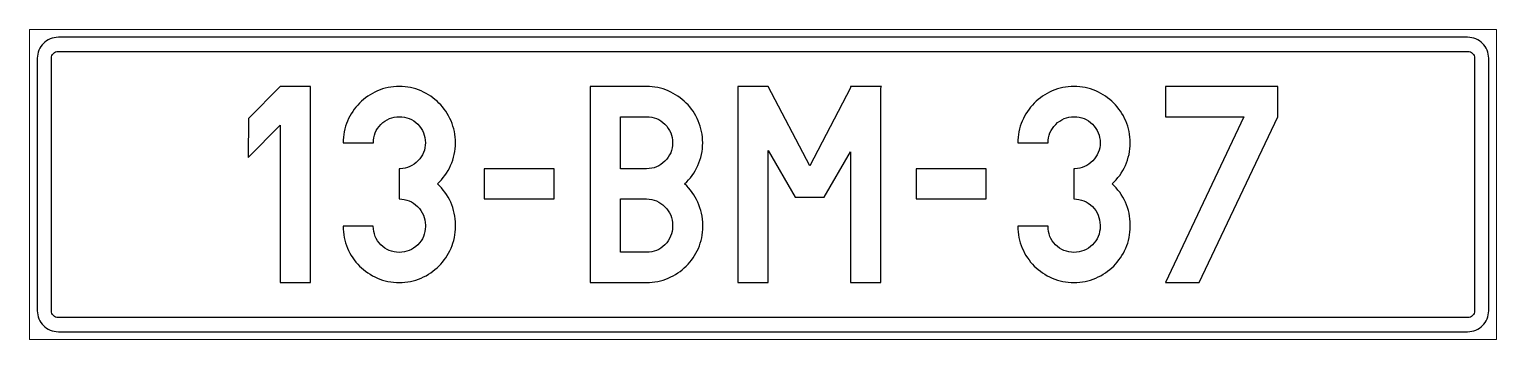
# Model space of a CAD drawing. Header units: millimetres. Extents: x 210.6 to 275.6, y 646.8 to 660.5.
import ezdxf

# ---------------------------------------------------------------- set-up
doc = ezdxf.new("R2010")
doc.units = ezdxf.units.MM
doc.header["$MEASUREMENT"] = 0
doc.layers.add('Layer 1', color=7, linetype='Continuous')

msp = doc.modelspace()

# ---------------------------------------------------------------- linework, layer by layer
at = {"layer": 'Layer 1', "lineweight": 9}
msp.add_open_spline([(210.5957, 660.547), (210.5957, 660.547), (275.5957, 660.547), (275.5957, 660.547), (275.5957, 660.547), (275.5957, 660.547), (275.5957, 646.797), (275.5957, 646.797), (275.5957, 646.797), (275.5957, 646.797), (210.5957, 646.797), (210.5957, 646.797), (210.5957, 646.797), (210.5957, 646.797), (210.5957, 660.547), (210.5957, 660.547)], degree=3, knots=[0, 0, 0, 0, 0.25, 0.25, 0.25, 0.25, 0.5, 0.5, 0.5, 0.5, 0.75, 0.75, 0.75, 0.75, 1, 1, 1, 1], dxfattribs=at)
at = {"layer": 'Layer 1'}
for points, knots in [([(211.8798, 660.1966), (211.8798, 660.1966), (274.3116, 660.1966), (274.3116, 660.1966), (274.3116, 660.1966), (274.5687, 660.1966), (274.8022, 660.0916), (274.9713, 659.9225), (274.9713, 659.9225), (275.1403, 659.7535), (275.2453, 659.52), (275.2453, 659.2629), (275.2453, 659.2629), (275.2453, 659.2629), (275.2453, 648.0811), (275.2453, 648.0811), (275.2453, 648.0811), (275.2453, 647.824), (275.1403, 647.5905), (274.9713, 647.4214), (274.9713, 647.4214), (274.8022, 647.2524), (274.5687, 647.1474), (274.3116, 647.1474), (274.3116, 647.1474), (274.3116, 647.1474), (211.8798, 647.1474), (211.8798, 647.1474), (211.8798, 647.1474), (211.6227, 647.1474), (211.3892, 647.2524), (211.2201, 647.4214), (211.2201, 647.4214), (211.0511, 647.5905), (210.9461, 647.824), (210.9461, 648.0811), (210.9461, 648.0811), (210.9461, 648.0811), (210.9461, 659.2629), (210.9461, 659.2629), (210.9461, 659.2629), (210.9461, 659.52), (211.0511, 659.7535), (211.2201, 659.9225), (211.2201, 659.9225), (211.3892, 660.0916), (211.6227, 660.1966), (211.8798, 660.1966)], [0, 0, 0, 0, 0.0833333, 0.0833333, 0.0833333, 0.0833333, 0.1666667, 0.1666667, 0.1666667, 0.1666667, 0.25, 0.25, 0.25, 0.25, 0.3333333, 0.3333333, 0.3333333, 0.3333333, 0.4166667, 0.4166667, 0.4166667, 0.4166667, 0.5, 0.5, 0.5, 0.5, 0.5833333, 0.5833333, 0.5833333, 0.5833333, 0.6666667, 0.6666667, 0.6666667, 0.6666667, 0.75, 0.75, 0.75, 0.75, 0.8333333, 0.8333333, 0.8333333, 0.8333333, 0.9166667, 0.9166667, 0.9166667, 0.9166667, 1, 1, 1, 1]), ([(274.3116, 659.5716), (274.3116, 659.5716), (211.8798, 659.5716), (211.8798, 659.5716), (211.8798, 659.5716), (211.7953, 659.5716), (211.7181, 659.5367), (211.6621, 659.4807), (211.6621, 659.4807), (211.606, 659.4245), (211.5711, 659.3474), (211.5711, 659.2629), (211.5711, 659.2629), (211.5711, 659.2629), (211.5711, 648.0811), (211.5711, 648.0811), (211.5711, 648.0811), (211.5711, 647.9965), (211.606, 647.9194), (211.6621, 647.8633), (211.6621, 647.8633), (211.7181, 647.8073), (211.7953, 647.7724), (211.8798, 647.7724), (211.8798, 647.7724), (211.8798, 647.7724), (274.3116, 647.7724), (274.3116, 647.7724), (274.3116, 647.7724), (274.3961, 647.7724), (274.4733, 647.8073), (274.5293, 647.8633), (274.5293, 647.8633), (274.5854, 647.9194), (274.6203, 647.9965), (274.6203, 648.0811), (274.6203, 648.0811), (274.6203, 648.0811), (274.6203, 659.2629), (274.6203, 659.2629), (274.6203, 659.2629), (274.6203, 659.3474), (274.5854, 659.4245), (274.5293, 659.4807), (274.5293, 659.4807), (274.4733, 659.5367), (274.3961, 659.5716), (274.3116, 659.5716)], [0, 0, 0, 0, 0.0833333, 0.0833333, 0.0833333, 0.0833333, 0.1666667, 0.1666667, 0.1666667, 0.1666667, 0.25, 0.25, 0.25, 0.25, 0.3333333, 0.3333333, 0.3333333, 0.3333333, 0.4166667, 0.4166667, 0.4166667, 0.4166667, 0.5, 0.5, 0.5, 0.5, 0.5833333, 0.5833333, 0.5833333, 0.5833333, 0.6666667, 0.6666667, 0.6666667, 0.6666667, 0.75, 0.75, 0.75, 0.75, 0.8333333, 0.8333333, 0.8333333, 0.8333333, 0.9166667, 0.9166667, 0.9166667, 0.9166667, 1, 1, 1, 1]), ([(221.7023, 649.3288), (221.7023, 649.3288), (221.7001, 656.2947), (221.7001, 656.2947), (221.7001, 656.2947), (221.7001, 656.2947), (220.2832, 654.8667), (220.2832, 654.8667), (220.2832, 654.8667), (220.2832, 654.8667), (220.3052, 656.596), (220.3052, 656.596), (220.3052, 656.596), (220.3052, 656.596), (221.7001, 658.0152), (221.7001, 658.0152), (221.7001, 658.0152), (221.7001, 658.0152), (223.0436, 658.0152), (223.0436, 658.0152), (223.0436, 658.0152), (223.0436, 658.0152), (223.0436, 649.3288), (223.0436, 649.3288), (223.0436, 649.3288), (223.0436, 649.3288), (221.7023, 649.3288), (221.7023, 649.3288)], [0, 0, 0, 0, 0.1428571, 0.1428571, 0.1428571, 0.1428571, 0.2857143, 0.2857143, 0.2857143, 0.2857143, 0.4285714, 0.4285714, 0.4285714, 0.4285714, 0.5714286, 0.5714286, 0.5714286, 0.5714286, 0.7142857, 0.7142857, 0.7142857, 0.7142857, 0.8571429, 0.8571429, 0.8571429, 0.8571429, 1, 1, 1, 1]), ([(225.8343, 655.5127), (225.8343, 655.5127), (224.493, 655.5127), (224.493, 655.5127), (224.493, 655.5127), (224.493, 655.8559), (224.5584, 656.1793), (224.6892, 656.4828), (224.6892, 656.4828), (224.82, 656.7863), (224.9979, 657.0517), (225.2228, 657.2788), (225.2228, 657.2788), (225.4484, 657.5051), (225.7123, 657.6845), (226.0158, 657.8168), (226.0158, 657.8168), (226.3186, 657.9491), (226.6412, 658.0152), (226.9845, 658.0152), (226.9845, 658.0152), (227.3262, 658.0152), (227.6481, 657.9491), (227.9502, 657.8182), (227.9502, 657.8182), (228.2522, 657.6867), (228.5161, 657.5081), (228.741, 657.2825), (228.741, 657.2825), (228.9666, 657.0575), (229.1452, 656.793), (229.2768, 656.4902), (229.2768, 656.4902), (229.4076, 656.1874), (229.4737, 655.8655), (229.4737, 655.5237), (229.4737, 655.5237), (229.4737, 655.1651), (229.4017, 654.8284), (229.2591, 654.5139), (229.2591, 654.5139), (229.1165, 654.1993), (228.9225, 653.9289), (228.677, 653.7018), (228.677, 653.7018), (228.9225, 653.4739), (229.1165, 653.2027), (229.2606, 652.8889), (229.2606, 652.8889), (229.4039, 652.5758), (229.4759, 652.2399), (229.4759, 651.8827), (229.4759, 651.8827), (229.4759, 651.8827), (229.4759, 651.8159), (229.4759, 651.8159), (229.4759, 651.8159), (229.4745, 651.4727), (229.4076, 651.1507), (229.2768, 650.8494), (229.2768, 650.8494), (229.1452, 650.5473), (228.9666, 650.2842), (228.741, 650.0586), (228.741, 650.0586), (228.5161, 649.8337), (228.2515, 649.6559), (227.9487, 649.525), (227.9487, 649.525), (227.6459, 649.3942), (227.324, 649.3288), (226.9822, 649.3288), (226.9822, 649.3288), (226.639, 649.3288), (226.3164, 649.3942), (226.0143, 649.525), (226.0143, 649.525), (225.7123, 649.6559), (225.4484, 649.8337), (225.2228, 650.0601), (225.2228, 650.0601), (224.9979, 650.2857), (224.82, 650.5503), (224.6892, 650.8523), (224.6892, 650.8523), (224.5584, 651.1544), (224.493, 651.4778), (224.493, 651.8225), (224.493, 651.8225), (224.493, 651.8225), (225.832, 651.8203), (225.832, 651.8203), (225.832, 651.8203), (225.832, 651.4984), (225.9445, 651.2257), (226.1687, 651.0008), (226.1687, 651.0008), (226.3921, 650.7759), (226.6633, 650.6642), (226.9822, 650.6642), (226.9822, 650.6642), (227.2997, 650.6642), (227.5717, 650.7759), (227.7995, 651.0001), (227.7995, 651.0001), (228.0266, 651.2235), (228.1405, 651.4947), (228.1405, 651.8137), (228.1405, 651.8137), (228.1405, 651.8137), (228.1383, 651.8761), (228.1383, 651.8761), (228.1383, 651.8761), (228.1383, 652.1951), (228.0237, 652.467), (227.7951, 652.6934), (227.7951, 652.6934), (227.5658, 652.919), (227.2924, 653.0322), (226.9734, 653.0322), (226.9734, 653.0322), (226.9734, 653.0322), (226.9734, 654.372), (226.9734, 654.372), (226.9734, 654.372), (226.9808, 654.372), (226.9889, 654.372), (226.9969, 654.372), (226.9969, 654.372), (227.0058, 654.372), (227.0146, 654.372), (227.0234, 654.372), (227.0234, 654.372), (227.3291, 654.3831), (227.5915, 654.5007), (227.8113, 654.7241), (227.8113, 654.7241), (228.031, 654.9468), (228.1405, 655.2136), (228.1405, 655.5237), (228.1405, 655.5237), (228.1405, 655.8412), (228.0273, 656.1124), (227.8017, 656.3388), (227.8017, 656.3388), (227.5753, 656.5644), (227.3034, 656.6776), (226.9867, 656.6776), (226.9867, 656.6776), (226.6677, 656.6776), (226.3965, 656.5629), (226.1716, 656.3344), (226.1716, 656.3344), (225.9467, 656.1051), (225.8343, 655.8317), (225.8343, 655.5127)], [0, 0, 0, 0, 0.025641, 0.025641, 0.025641, 0.025641, 0.0512821, 0.0512821, 0.0512821, 0.0512821, 0.0769231, 0.0769231, 0.0769231, 0.0769231, 0.1025641, 0.1025641, 0.1025641, 0.1025641, 0.1282051, 0.1282051, 0.1282051, 0.1282051, 0.1538462, 0.1538462, 0.1538462, 0.1538462, 0.1794872, 0.1794872, 0.1794872, 0.1794872, 0.2051282, 0.2051282, 0.2051282, 0.2051282, 0.2307692, 0.2307692, 0.2307692, 0.2307692, 0.2564103, 0.2564103, 0.2564103, 0.2564103, 0.2820513, 0.2820513, 0.2820513, 0.2820513, 0.3076923, 0.3076923, 0.3076923, 0.3076923, 0.3333333, 0.3333333, 0.3333333, 0.3333333, 0.3589744, 0.3589744, 0.3589744, 0.3589744, 0.3846154, 0.3846154, 0.3846154, 0.3846154, 0.4102564, 0.4102564, 0.4102564, 0.4102564, 0.4358974, 0.4358974, 0.4358974, 0.4358974, 0.4615385, 0.4615385, 0.4615385, 0.4615385, 0.4871795, 0.4871795, 0.4871795, 0.4871795, 0.5128205, 0.5128205, 0.5128205, 0.5128205, 0.5384615, 0.5384615, 0.5384615, 0.5384615, 0.5641026, 0.5641026, 0.5641026, 0.5641026, 0.5897436, 0.5897436, 0.5897436, 0.5897436, 0.6153846, 0.6153846, 0.6153846, 0.6153846, 0.6410256, 0.6410256, 0.6410256, 0.6410256, 0.6666667, 0.6666667, 0.6666667, 0.6666667, 0.6923077, 0.6923077, 0.6923077, 0.6923077, 0.7179487, 0.7179487, 0.7179487, 0.7179487, 0.7435897, 0.7435897, 0.7435897, 0.7435897, 0.7692308, 0.7692308, 0.7692308, 0.7692308, 0.7948718, 0.7948718, 0.7948718, 0.7948718, 0.8205128, 0.8205128, 0.8205128, 0.8205128, 0.8461538, 0.8461538, 0.8461538, 0.8461538, 0.8717949, 0.8717949, 0.8717949, 0.8717949, 0.8974359, 0.8974359, 0.8974359, 0.8974359, 0.9230769, 0.9230769, 0.9230769, 0.9230769, 0.9487179, 0.9487179, 0.9487179, 0.9487179, 0.974359, 0.974359, 0.974359, 0.974359, 1, 1, 1, 1]), ([(237.9352, 658.0152), (238.277, 658.0152), (238.5989, 657.9491), (238.901, 657.8182), (238.901, 657.8182), (239.203, 657.6867), (239.4669, 657.5081), (239.6918, 657.2825), (239.6918, 657.2825), (239.9174, 657.0575), (240.096, 656.793), (240.2275, 656.4902), (240.2275, 656.4902), (240.3584, 656.1874), (240.4245, 655.8655), (240.4245, 655.5237), (240.4245, 655.5237), (240.4245, 655.1636), (240.3525, 654.8262), (240.2092, 654.5117), (240.2092, 654.5117), (240.0651, 654.1971), (239.8711, 653.9267), (239.6256, 653.6995), (239.6256, 653.6995), (239.8711, 653.4717), (240.0651, 653.1998), (240.2092, 652.8852), (240.2092, 652.8852), (240.3525, 652.5699), (240.426, 652.2326), (240.4282, 651.8739), (240.4282, 651.8739), (240.4282, 651.8739), (240.4282, 651.8739), (240.4282, 651.8739), (240.4282, 651.8739), (240.4282, 651.8739), (240.4282, 651.8673), (240.4282, 651.8673), (240.4282, 651.8673), (240.4282, 651.8673), (240.4282, 651.8137), (240.4282, 651.8137), (240.4282, 651.8137), (240.4282, 651.8137), (240.4282, 651.8071), (240.4282, 651.8071), (240.4282, 651.8071), (240.4282, 651.4638), (240.3628, 651.1427), (240.2312, 650.8413), (240.2312, 650.8413), (240.1004, 650.5407), (239.9218, 650.2783), (239.6955, 650.0549), (239.6955, 650.0549), (239.4691, 649.8308), (239.2045, 649.6537), (238.9017, 649.5236), (238.9017, 649.5236), (238.5989, 649.3942), (238.277, 649.3288), (237.9352, 649.3288), (237.9352, 649.3288), (237.9352, 649.3288), (235.4437, 649.3288), (235.4437, 649.3288), (235.4437, 649.3288), (235.4437, 649.3288), (235.4437, 658.0152), (235.4437, 658.0152), (235.4437, 658.0152), (235.4437, 658.0152), (237.9352, 658.0152), (237.9352, 658.0152)], [0, 0, 0, 0, 0.0526316, 0.0526316, 0.0526316, 0.0526316, 0.1052632, 0.1052632, 0.1052632, 0.1052632, 0.1578947, 0.1578947, 0.1578947, 0.1578947, 0.2105263, 0.2105263, 0.2105263, 0.2105263, 0.2631579, 0.2631579, 0.2631579, 0.2631579, 0.3157895, 0.3157895, 0.3157895, 0.3157895, 0.3684211, 0.3684211, 0.3684211, 0.3684211, 0.4210526, 0.4210526, 0.4210526, 0.4210526, 0.4736842, 0.4736842, 0.4736842, 0.4736842, 0.5263158, 0.5263158, 0.5263158, 0.5263158, 0.5789474, 0.5789474, 0.5789474, 0.5789474, 0.6315789, 0.6315789, 0.6315789, 0.6315789, 0.6842105, 0.6842105, 0.6842105, 0.6842105, 0.7368421, 0.7368421, 0.7368421, 0.7368421, 0.7894737, 0.7894737, 0.7894737, 0.7894737, 0.8421053, 0.8421053, 0.8421053, 0.8421053, 0.8947368, 0.8947368, 0.8947368, 0.8947368, 0.9473684, 0.9473684, 0.9473684, 0.9473684, 1, 1, 1, 1]), ([(245.8051, 653.1079), (245.8051, 653.1079), (244.5211, 653.1079), (244.5211, 653.1079), (244.5211, 653.1079), (244.5211, 653.1079), (243.3246, 655.1746), (243.3246, 655.1746), (243.3246, 655.1746), (243.3246, 655.1746), (243.3283, 649.3288), (243.3283, 649.3288), (243.3283, 649.3288), (243.3283, 649.3288), (241.987, 649.3288), (241.987, 649.3288), (241.987, 649.3288), (241.987, 649.3288), (241.987, 658.0152), (241.987, 658.0152), (241.987, 658.0152), (241.987, 658.0152), (243.3246, 658.0152), (243.3246, 658.0152), (243.3246, 658.0152), (243.3246, 658.0152), (243.3283, 658.0152), (243.3283, 658.0152), (243.3283, 658.0152), (243.3283, 658.0152), (243.3283, 658.0086), (243.3283, 658.0086), (243.3283, 658.0086), (243.3283, 658.0086), (245.1635, 654.4963), (245.1635, 654.4963), (245.1635, 654.4963), (245.1635, 654.4963), (246.9715, 657.9549), (246.9715, 657.9549), (246.9715, 657.9549), (246.9715, 657.9549), (246.9715, 658.0152), (246.9715, 658.0152), (246.9715, 658.0152), (246.9715, 658.0152), (247.0082, 658.0152), (247.0082, 658.0152), (247.0082, 658.0152), (247.0082, 658.0152), (248.3113, 658.0152), (248.3113, 658.0152), (248.3113, 658.0152), (248.3113, 658.0152), (248.3458, 658.0152), (248.3458, 658.0152), (248.3458, 658.0152), (248.3458, 658.0152), (248.3113, 657.9586), (248.3113, 657.9586), (248.3113, 657.9586), (248.3113, 657.9586), (248.3113, 649.3288), (248.3113, 649.3288), (248.3113, 649.3288), (248.3113, 649.3288), (246.9715, 649.3288), (246.9715, 649.3288), (246.9715, 649.3288), (246.9715, 649.3288), (246.9678, 655.1187), (246.9678, 655.1187), (246.9678, 655.1187), (246.9678, 655.1187), (245.8051, 653.1079), (245.8051, 653.1079)], [0, 0, 0, 0, 0.0526316, 0.0526316, 0.0526316, 0.0526316, 0.1052632, 0.1052632, 0.1052632, 0.1052632, 0.1578947, 0.1578947, 0.1578947, 0.1578947, 0.2105263, 0.2105263, 0.2105263, 0.2105263, 0.2631579, 0.2631579, 0.2631579, 0.2631579, 0.3157895, 0.3157895, 0.3157895, 0.3157895, 0.3684211, 0.3684211, 0.3684211, 0.3684211, 0.4210526, 0.4210526, 0.4210526, 0.4210526, 0.4736842, 0.4736842, 0.4736842, 0.4736842, 0.5263158, 0.5263158, 0.5263158, 0.5263158, 0.5789474, 0.5789474, 0.5789474, 0.5789474, 0.6315789, 0.6315789, 0.6315789, 0.6315789, 0.6842105, 0.6842105, 0.6842105, 0.6842105, 0.7368421, 0.7368421, 0.7368421, 0.7368421, 0.7894737, 0.7894737, 0.7894737, 0.7894737, 0.8421053, 0.8421053, 0.8421053, 0.8421053, 0.8947368, 0.8947368, 0.8947368, 0.8947368, 0.9473684, 0.9473684, 0.9473684, 0.9473684, 1, 1, 1, 1]), ([(255.724, 655.5127), (255.724, 655.5127), (254.3827, 655.5127), (254.3827, 655.5127), (254.3827, 655.5127), (254.3827, 655.8559), (254.4481, 656.1793), (254.5789, 656.4828), (254.5789, 656.4828), (254.7098, 656.7863), (254.8876, 657.0517), (255.1125, 657.2788), (255.1125, 657.2788), (255.3382, 657.5051), (255.602, 657.6845), (255.9055, 657.8168), (255.9055, 657.8168), (256.2083, 657.9491), (256.531, 658.0152), (256.8742, 658.0152), (256.8742, 658.0152), (257.216, 658.0152), (257.5379, 657.9491), (257.8399, 657.8182), (257.8399, 657.8182), (258.142, 657.6867), (258.4059, 657.5081), (258.6307, 657.2825), (258.6307, 657.2825), (258.8564, 657.0575), (259.035, 656.793), (259.1665, 656.4902), (259.1665, 656.4902), (259.2973, 656.1874), (259.3635, 655.8655), (259.3635, 655.5237), (259.3635, 655.5237), (259.3635, 655.1651), (259.2915, 654.8284), (259.1489, 654.5139), (259.1489, 654.5139), (259.0063, 654.1993), (258.8123, 653.9289), (258.5668, 653.7018), (258.5668, 653.7018), (258.8123, 653.4739), (259.0063, 653.2027), (259.1503, 652.8889), (259.1503, 652.8889), (259.2937, 652.5758), (259.3657, 652.2399), (259.3657, 651.8827), (259.3657, 651.8827), (259.3657, 651.8827), (259.3657, 651.8159), (259.3657, 651.8159), (259.3657, 651.8159), (259.3642, 651.4727), (259.2973, 651.1507), (259.1665, 650.8494), (259.1665, 650.8494), (259.035, 650.5473), (258.8564, 650.2842), (258.6307, 650.0586), (258.6307, 650.0586), (258.4059, 649.8337), (258.1413, 649.6559), (257.8385, 649.525), (257.8385, 649.525), (257.5357, 649.3942), (257.2138, 649.3288), (256.872, 649.3288), (256.872, 649.3288), (256.5288, 649.3288), (256.2061, 649.3942), (255.9041, 649.525), (255.9041, 649.525), (255.602, 649.6559), (255.3382, 649.8337), (255.1125, 650.0601), (255.1125, 650.0601), (254.8876, 650.2857), (254.7098, 650.5503), (254.5789, 650.8523), (254.5789, 650.8523), (254.4481, 651.1544), (254.3827, 651.4778), (254.3827, 651.8225), (254.3827, 651.8225), (254.3827, 651.8225), (255.7218, 651.8203), (255.7218, 651.8203), (255.7218, 651.8203), (255.7218, 651.4984), (255.8343, 651.2257), (256.0584, 651.0008), (256.0584, 651.0008), (256.2818, 650.7759), (256.553, 650.6642), (256.872, 650.6642), (256.872, 650.6642), (257.1895, 650.6642), (257.4614, 650.7759), (257.6893, 651.0001), (257.6893, 651.0001), (257.9164, 651.2235), (258.0303, 651.4947), (258.0303, 651.8137), (258.0303, 651.8137), (258.0303, 651.8137), (258.0281, 651.8761), (258.0281, 651.8761), (258.0281, 651.8761), (258.0281, 652.1951), (257.9134, 652.467), (257.6849, 652.6934), (257.6849, 652.6934), (257.4555, 652.919), (257.1821, 653.0322), (256.8632, 653.0322), (256.8632, 653.0322), (256.8632, 653.0322), (256.8632, 654.372), (256.8632, 654.372), (256.8632, 654.372), (256.8705, 654.372), (256.8786, 654.372), (256.8867, 654.372), (256.8867, 654.372), (256.8955, 654.372), (256.9043, 654.372), (256.9132, 654.372), (256.9132, 654.372), (257.2189, 654.3831), (257.4813, 654.5007), (257.701, 654.7241), (257.701, 654.7241), (257.9208, 654.9468), (258.0303, 655.2136), (258.0303, 655.5237), (258.0303, 655.5237), (258.0303, 655.8412), (257.9171, 656.1124), (257.6915, 656.3388), (257.6915, 656.3388), (257.4651, 656.5644), (257.1932, 656.6776), (256.8764, 656.6776), (256.8764, 656.6776), (256.5575, 656.6776), (256.2863, 656.5629), (256.0613, 656.3344), (256.0613, 656.3344), (255.8365, 656.1051), (255.724, 655.8317), (255.724, 655.5127)], [0, 0, 0, 0, 0.025641, 0.025641, 0.025641, 0.025641, 0.0512821, 0.0512821, 0.0512821, 0.0512821, 0.0769231, 0.0769231, 0.0769231, 0.0769231, 0.1025641, 0.1025641, 0.1025641, 0.1025641, 0.1282051, 0.1282051, 0.1282051, 0.1282051, 0.1538462, 0.1538462, 0.1538462, 0.1538462, 0.1794872, 0.1794872, 0.1794872, 0.1794872, 0.2051282, 0.2051282, 0.2051282, 0.2051282, 0.2307692, 0.2307692, 0.2307692, 0.2307692, 0.2564103, 0.2564103, 0.2564103, 0.2564103, 0.2820513, 0.2820513, 0.2820513, 0.2820513, 0.3076923, 0.3076923, 0.3076923, 0.3076923, 0.3333333, 0.3333333, 0.3333333, 0.3333333, 0.3589744, 0.3589744, 0.3589744, 0.3589744, 0.3846154, 0.3846154, 0.3846154, 0.3846154, 0.4102564, 0.4102564, 0.4102564, 0.4102564, 0.4358974, 0.4358974, 0.4358974, 0.4358974, 0.4615385, 0.4615385, 0.4615385, 0.4615385, 0.4871795, 0.4871795, 0.4871795, 0.4871795, 0.5128205, 0.5128205, 0.5128205, 0.5128205, 0.5384615, 0.5384615, 0.5384615, 0.5384615, 0.5641026, 0.5641026, 0.5641026, 0.5641026, 0.5897436, 0.5897436, 0.5897436, 0.5897436, 0.6153846, 0.6153846, 0.6153846, 0.6153846, 0.6410256, 0.6410256, 0.6410256, 0.6410256, 0.6666667, 0.6666667, 0.6666667, 0.6666667, 0.6923077, 0.6923077, 0.6923077, 0.6923077, 0.7179487, 0.7179487, 0.7179487, 0.7179487, 0.7435897, 0.7435897, 0.7435897, 0.7435897, 0.7692308, 0.7692308, 0.7692308, 0.7692308, 0.7948718, 0.7948718, 0.7948718, 0.7948718, 0.8205128, 0.8205128, 0.8205128, 0.8205128, 0.8461538, 0.8461538, 0.8461538, 0.8461538, 0.8717949, 0.8717949, 0.8717949, 0.8717949, 0.8974359, 0.8974359, 0.8974359, 0.8974359, 0.9230769, 0.9230769, 0.9230769, 0.9230769, 0.9487179, 0.9487179, 0.9487179, 0.9487179, 0.974359, 0.974359, 0.974359, 0.974359, 1, 1, 1, 1]), ([(260.9238, 649.3288), (260.9238, 649.3288), (264.4016, 656.6776), (264.4016, 656.6776), (264.4016, 656.6776), (264.4016, 656.6776), (260.9238, 656.6776), (260.9238, 656.6776), (260.9238, 656.6776), (260.9238, 656.6776), (260.9238, 658.0152), (260.9238, 658.0152), (260.9238, 658.0152), (260.9238, 658.0152), (265.9082, 658.0152), (265.9082, 658.0152), (265.9082, 658.0152), (265.9082, 658.0152), (265.9082, 656.6776), (265.9082, 656.6776), (265.9082, 656.6776), (265.9082, 656.6776), (262.4121, 649.3288), (262.4121, 649.3288), (262.4121, 649.3288), (262.4121, 649.3288), (260.9238, 649.3288), (260.9238, 649.3288)], [0, 0, 0, 0, 0.1428571, 0.1428571, 0.1428571, 0.1428571, 0.2857143, 0.2857143, 0.2857143, 0.2857143, 0.4285714, 0.4285714, 0.4285714, 0.4285714, 0.5714286, 0.5714286, 0.5714286, 0.5714286, 0.7142857, 0.7142857, 0.7142857, 0.7142857, 0.8571429, 0.8571429, 0.8571429, 0.8571429, 1, 1, 1, 1]), ([(237.9374, 656.6776), (237.9374, 656.6776), (236.785, 656.6776), (236.785, 656.6776), (236.785, 656.6776), (236.785, 656.6776), (236.785, 654.3735), (236.785, 654.3735), (236.785, 654.3735), (236.785, 654.3735), (237.9374, 654.3698), (237.9374, 654.3698), (237.9374, 654.3698), (238.2542, 654.3698), (238.5261, 654.4823), (238.7525, 654.7079), (238.7525, 654.7079), (238.9781, 654.9328), (239.0913, 655.2047), (239.0913, 655.5237), (239.0913, 655.5237), (239.0913, 655.8412), (238.9781, 656.1124), (238.7525, 656.3388), (238.7525, 656.3388), (238.5261, 656.5644), (238.2542, 656.6776), (237.9374, 656.6776)], [0, 0, 0, 0, 0.1428571, 0.1428571, 0.1428571, 0.1428571, 0.2857143, 0.2857143, 0.2857143, 0.2857143, 0.4285714, 0.4285714, 0.4285714, 0.4285714, 0.5714286, 0.5714286, 0.5714286, 0.5714286, 0.7142857, 0.7142857, 0.7142857, 0.7142857, 0.8571429, 0.8571429, 0.8571429, 0.8571429, 1, 1, 1, 1]), ([(230.7415, 654.372), (230.7415, 654.372), (233.8508, 654.372), (233.8508, 654.372), (233.8508, 654.372), (233.8508, 654.372), (233.8508, 653.0322), (233.8508, 653.0322), (233.8508, 653.0322), (233.8508, 653.0322), (230.7415, 653.0322), (230.7415, 653.0322), (230.7415, 653.0322), (230.7415, 653.0322), (230.7415, 654.372), (230.7415, 654.372)], [0, 0, 0, 0, 0.25, 0.25, 0.25, 0.25, 0.5, 0.5, 0.5, 0.5, 0.75, 0.75, 0.75, 0.75, 1, 1, 1, 1]), ([(249.8743, 654.372), (249.8743, 654.372), (252.9837, 654.372), (252.9837, 654.372), (252.9837, 654.372), (252.9837, 654.372), (252.9837, 653.0322), (252.9837, 653.0322), (252.9837, 653.0322), (252.9837, 653.0322), (249.8743, 653.0322), (249.8743, 653.0322), (249.8743, 653.0322), (249.8743, 653.0322), (249.8743, 654.372), (249.8743, 654.372)], [0, 0, 0, 0, 0.25, 0.25, 0.25, 0.25, 0.5, 0.5, 0.5, 0.5, 0.75, 0.75, 0.75, 0.75, 1, 1, 1, 1]), ([(236.785, 653.0344), (236.785, 653.0344), (236.785, 650.6701), (236.785, 650.6701), (236.785, 650.6701), (236.785, 650.6701), (237.9374, 650.6664), (237.9374, 650.6664), (237.9374, 650.6664), (238.2542, 650.6664), (238.5261, 650.7789), (238.751, 651.0045), (238.751, 651.0045), (238.9767, 651.2294), (239.0876, 651.4999), (239.0847, 651.8159), (239.0847, 651.8159), (239.0847, 651.8159), (239.0913, 651.8159), (239.0913, 651.8159), (239.0913, 651.8159), (239.0913, 651.8159), (239.0913, 651.8673), (239.0913, 651.8673), (239.0913, 651.8673), (239.0913, 652.1848), (238.9781, 652.4582), (238.7525, 652.6868), (238.7525, 652.6868), (238.5261, 652.9161), (238.2542, 653.03), (237.9374, 653.03), (237.9374, 653.03), (237.9374, 653.03), (236.785, 653.0344), (236.785, 653.0344)], [0, 0, 0, 0, 0.1111111, 0.1111111, 0.1111111, 0.1111111, 0.2222222, 0.2222222, 0.2222222, 0.2222222, 0.3333333, 0.3333333, 0.3333333, 0.3333333, 0.4444444, 0.4444444, 0.4444444, 0.4444444, 0.5555556, 0.5555556, 0.5555556, 0.5555556, 0.6666667, 0.6666667, 0.6666667, 0.6666667, 0.7777778, 0.7777778, 0.7777778, 0.7777778, 0.8888889, 0.8888889, 0.8888889, 0.8888889, 1, 1, 1, 1])]:
    msp.add_open_spline(points, degree=3, knots=knots, dxfattribs=at)

doc.saveas('drawing.dxf')
